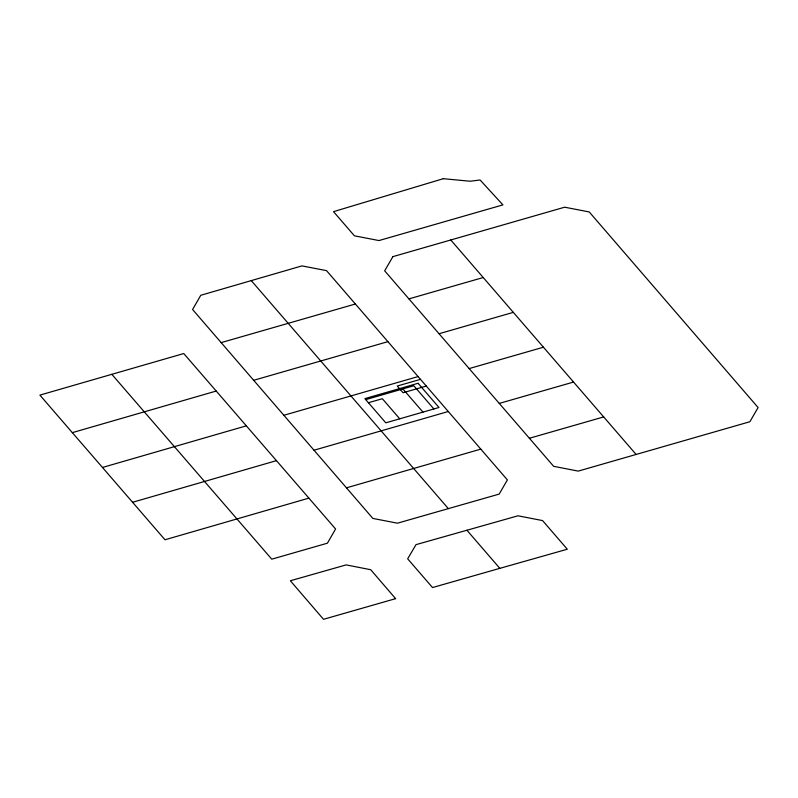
<?xml version="1.0" encoding="UTF-8"?>
<svg xmlns="http://www.w3.org/2000/svg" width="798" height="798" viewBox="0 0 798 798"><rect width="100%" height="100%" fill="white"/><g stroke="black" fill="none" stroke-linecap="round" stroke-linejoin="round"><path stroke-width="1.2" d="M111.84 374.332L271.759 559.179L327.409 543.189L335.589 528.974L183.749 353.534L39.9 395.11L72.329 432.646L216.208 391.05M72.329 432.646L102.483 467.468L246.333 425.843M276.447 460.646L132.568 502.291M308.886 498.132L164.996 539.777L102.483 467.468M221.166 342.611L372.866 518.431L397.474 523.189L499.169 494.092L507.388 479.897L326.532 270.632L301.943 265.894L200.767 295.29L192.587 309.504L221.166 342.611L355.359 304.018M408.925 298.891L483.209 277.524M253.664 380.307L387.898 341.654M439.04 333.734L513.333 312.357M283.859 415.279L418.092 376.576M420.466 379.349L397.264 386.042L403.06 392.746L426.262 386.052M469.164 368.576L543.448 347.2M365.743 399.628L413.813 385.763L433.873 408.965M368.427 402.731L382.352 398.711L399.738 418.81M314.013 450.222L448.286 411.509M499.279 403.419L573.572 382.043M346.452 487.837L480.795 449.124M529.403 438.262L603.687 416.925M499.827 568.346L432.516 587.557L407.678 558.819L416.007 544.645L517.992 515.797L542.57 520.585L567.298 549.224L499.827 568.346L466.92 530.241M450.78 239.989L636.116 454.461M402.88 388.915L422.95 412.117M251.28 280.617L448.356 508.645M392.895 256.637L384.676 270.831L553.652 466.321L578.231 471.109L749.881 421.733L758.1 407.549L589.233 211.949L564.655 207.201L392.895 256.637M443.299 178.692L333.524 211.65L354.412 235.819L378.99 240.557L502.91 204.887L480.097 179.989L470.152 181.236L443.299 178.692M418.072 383.279L364.876 398.621L385.813 422.83L439.01 407.489L418.072 383.279M395.609 598.66L323.519 619.308L290.352 580.764L346.152 564.894L370.731 569.722L395.609 598.66"/></g></svg>
